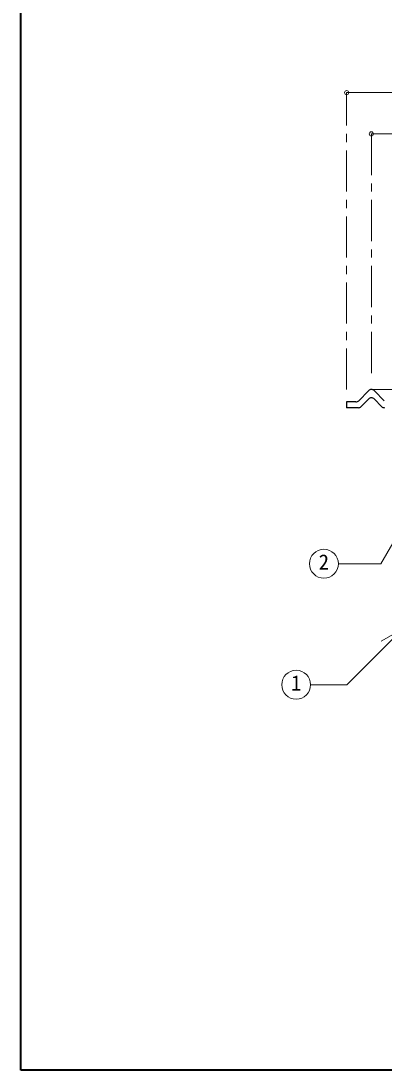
# Model space of a CAD drawing. Units: millimetres at full size, sheet at 1:10; details may follow other scales. Extents: x -1934 to 2116, y -1312 to 1498.
# Drawn here: x -1934 to -1494, y -1312 to -40 of the extents above; entities that cross this region are included whole.
import ezdxf
from ezdxf.enums import TextEntityAlignment as Align

# ---------------------------------------------------------------- set-up
doc = ezdxf.new("R2010")
doc.units = ezdxf.units.MM
doc.header["$LTSCALE"] = 10
doc.header["$PDMODE"] = 32
doc.header["$PDSIZE"] = 5
doc.linetypes.add('CHAIN1', pattern=[8, 5, -1, 1, -1])
doc.layers.add('0-0_ﾚｲﾔ1', color=4, linetype='Continuous', lineweight=9)
doc.styles.add('ＭＳ ゴシック', font='')
doc.styles.get('ＭＳ ゴシック').set_extended_font_data('MS Gothic')

msp = doc.modelspace()

# ---------------------------------------------------------------- linework, layer by layer
at = {"layer": '0-0_ﾚｲﾔ1', "color": 1, "lineweight": 40}
for p, q in [((-1933.93, -1311.96), (-1933.93, 1498.04)), ((2116.07, -1311.96), (-1933.93, -1311.96))]:
    msp.add_line(p, q, dxfattribs=at)
at = {"layer": '0-0_ﾚｲﾔ1'}
for p, q in [((-1538.93, -126.96), (-608.93, -126.96)), ((-638.93, -176.96), (-1508.93, -176.96)), ((-1508.93, -486.96), (-1388.93, -486.96))]:
    msp.add_line(p, q, dxfattribs=at)
at = {"layer": '0-0_ﾚｲﾔ1', "linetype": 'CHAIN1'}
for p, q in [((-1538.93, -486.96), (-1538.93, -126.96)), ((-1508.93, -176.96), (-1508.93, -471.96))]:
    msp.add_line(p, q, dxfattribs=at)
at = {"layer": '0-0_ﾚｲﾔ1', "color": 5, "lineweight": 25}
for p, q in [((-1524.24, -500.46), (-1512.5, -488.46)), ((-1493.61, -500.46), (-1505.35, -488.46)), ((-1527.82, -501.96), (-1538.93, -501.96)), ((-1538.93, -501.96), (-1538.93, -508.96)), ((-1521.3, -507.46), (-1512.5, -498.47)), ((-1496.55, -507.46), (-1505.35, -498.47)), ((-1524.87, -508.96), (-1538.93, -508.96))]:
    msp.add_line(p, q, dxfattribs=at)
at = {"layer": '0-0_ﾚｲﾔ1', "color": 7, "lineweight": 18}
for p, q in [((-1441.74, -601.78), (-1497.36, -698.12)), ((-1549.01, -698.12), (-1497.36, -698.12)), ((-1470.91, -776.94), (-1538.79, -844.82)), ((-1470.91, -776.94), (-1496.89, -791.94)), ((-1582.63, -844.82), (-1538.79, -844.82))]:
    msp.add_line(p, q, dxfattribs=at)
for centre in [(-1566.51, -698.12), (-1600.13, -844.82)]:
    msp.add_circle(centre, 17.5, dxfattribs=at)
at = {"layer": '0-0_ﾚｲﾔ1', "color": 5, "lineweight": 25}
for centre, start, end in [((-1508.93, -491.96), 44.3947, 135.6053), ((-1527.82, -496.96), 270, 315.6053), ((-1524.87, -503.96), 270, 315.6053), ((-1508.93, -501.96), 44.3947, 135.6053), ((-1492.98, -503.96), 224.3947, 270)]:
    msp.add_arc(centre, 5, start, end, dxfattribs=at)
at = {"layer": '0-0_ﾚｲﾔ1', "color": 1}
for p in [(-1538.93, -126.96), (-1508.93, -176.96)]:
    msp.add_point(p, dxfattribs=at)

# ---------------------------------------------------------------- texts
at = {"layer": '0-0_ﾚｲﾔ1', "color": 7, "style": 'ＭＳ ゴシック'}
for s, p in [('2', (-1572.76, -710.62)), ('1', (-1606.38, -857.32))]:
    msp.add_text(s, height=18.33, dxfattribs=at).set_placement(p, align=Align.BOTTOM_LEFT)

doc.saveas('drawing.dxf')
